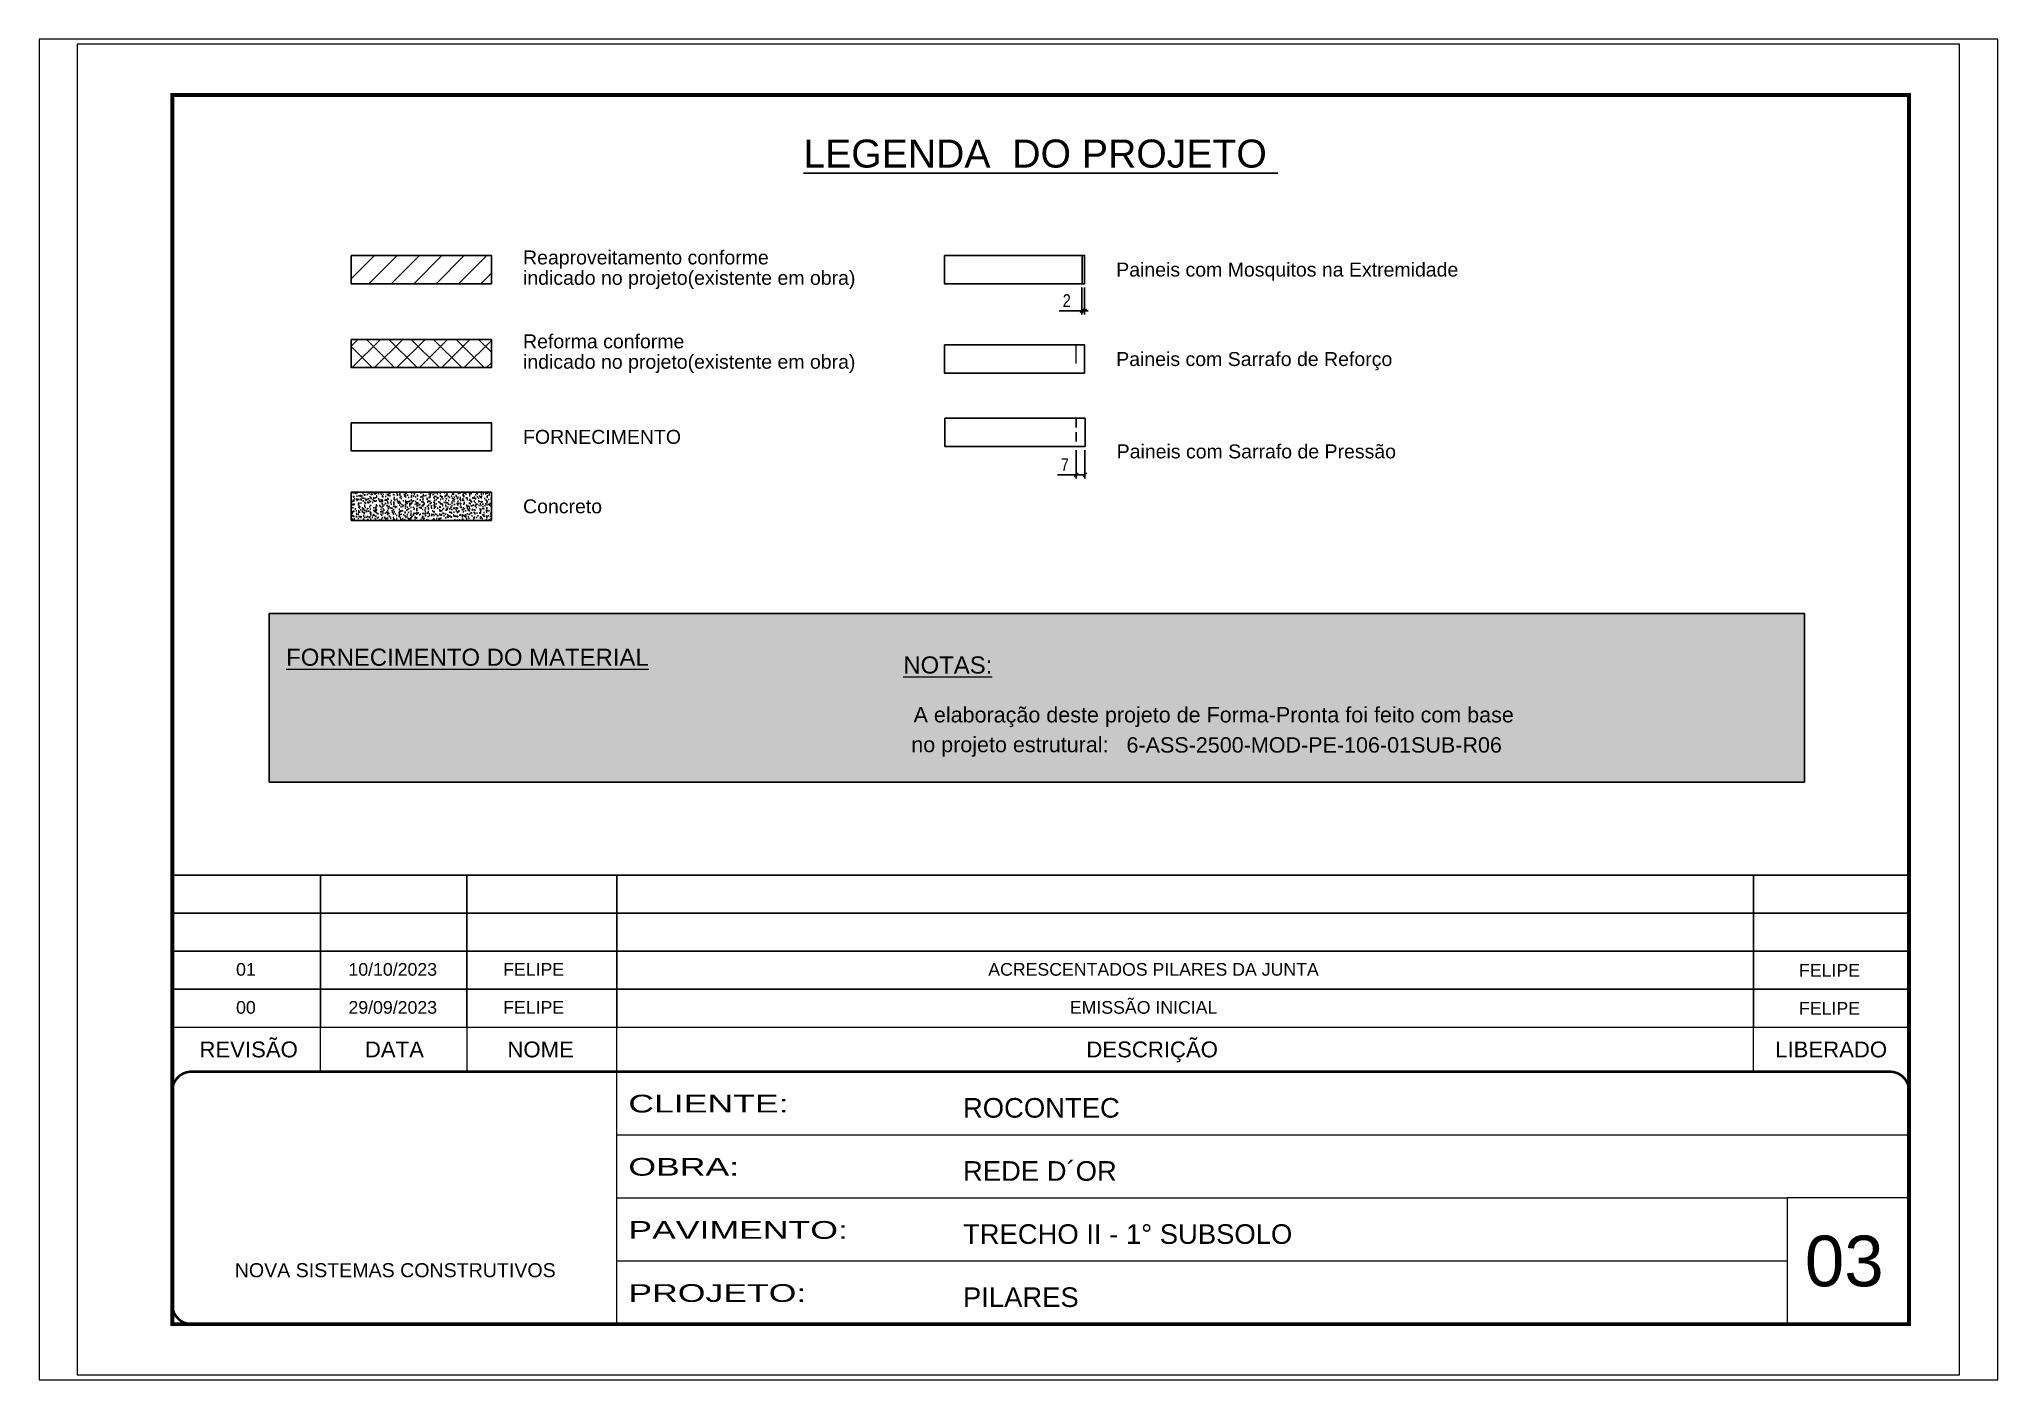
# Paper-space layout '01 (3)' of a CAD drawing. Extents: x -14 to 272, y 0 to 196.
# The model-space entities are those that its viewports show. They can reach past a viewport. Long polylines and large blocks are cut down to what shows.
import ezdxf
from ezdxf.enums import TextEntityAlignment as Align

# ---------------------------------------------------------------- set-up
doc = ezdxf.new("R2010")
doc.units = 0
for name, pattern in [('CONTINUO', [0]), ('DASHED', [0.75, 0.5, -0.25]), ('HIDDEN', [0.375, 0.25, -0.125])]:
    doc.linetypes.add(name, pattern=pattern)
for name, color, linetype, lineweight in [('CARIMBO', 255, 'Continuous', 9), ('Folhas', 255, 'Continuous', 9), ('Hachura', 251, 'Continuous', 9), ('SARRAFO DE PRESSAO', 251, 'DASHED', 9)]:
    doc.layers.add(name, color=color, linetype=linetype, lineweight=lineweight)
for name, color, linetype in [('COTA', 241, 'Continuous'), ('cotas', 4, 'Continuous'), ('Painéis', 200, 'Continuous'), ('SARR_2.2x7', 40, 'Continuous')]:
    doc.layers.add(name, color=color, linetype=linetype)
doc.layers.add('Demarcação 2', color=254, linetype='Continuous', lineweight=9, true_color=0xe0e0e0)
doc.styles.add('ARIAL', font='arial.ttf')
doc.styles.add('COTA TECNICA-50', font='techl___.ttf', dxfattribs={"height": 10})
doc.styles.add('Tecnologia', font='')
doc.styles.get('Tecnologia').set_extended_font_data('Forgotten Futurist')
doc.dimstyles.new('COTA PAINEL-50', dxfattribs={"dimtxt": 10, "dimasz": 3, "dimexe": 3, "dimexo": 3, "dimgap": 3, "dimtad": 1, "dimdec": 1, "dimzin": 12, "dimdsep": 46, "dimtxsty": 'COTA TECNICA-50', "dimblk1": 'OBLIQUE', "dimblk2": 'OBLIQUE', "dimsah": 1, "dimcen": 0.9, "dimclrd": 4, "dimclre": 4, "dimclrt": 240, "dimadec": 1, "dimazin": 3, "dimtfac": 1, "dimtdec": 1, "dimtmove": 0, "dimatfit": 3, "dimfxl": 1, "dimtolj": 1, "dimtzin": 12, "dimarcsym": 0})

# ---------------------------------------------------------------- blocks, each defined once
blk = doc.blocks.new('_Oblique')
at = {"color": 0, "linetype": 'ByBlock', "lineweight": -2}
blk.add_line((-0.5, -0.5), (0.5, 0.5), dxfattribs=at)
blk = doc.blocks.new('*D361')
at = {"layer": 'cotas', "color": 4, "lineweight": -2, "transparency": 16777216}
for p, q in [((5921.3, 2047.9), (5921.3, 2026.5)), ((5923.3, 2047.9), (5923.3, 2026.5)), ((5921.3, 2029.5), (5903.2, 2029.5)), ((5923.3, 2029.5), (5921.3, 2029.5)), ((5923.3, 2029.5), (5926.3, 2029.5))]:
    blk.add_line(p, q, dxfattribs=at)
at = {"layer": 'Defpoints', "color": 0, "transparency": 16777216}
for p in [(5921.3, 2050.9), (5923.3, 2050.9), (5921.3, 2029.5)]:
    blk.add_point(p, dxfattribs=at)
at = {"layer": 'cotas', "color": 4, "lineweight": -2, "transparency": 16777216, "xscale": 3, "yscale": 3, "zscale": 3}
blk.add_blockref('_Oblique', (5921.3, 2029.5), dxfattribs=at)
at = {"layer": 'cotas', "color": 4, "lineweight": -2, "transparency": 16777216, "xscale": 3, "yscale": 3, "zscale": 3, "rotation": 180}
blk.add_blockref('_Oblique', (5923.3, 2029.5), dxfattribs=at)
at = {"layer": 'cotas', "color": 240, "transparency": 16777216, "insert": (5909.3, 2037.5), "char_height": 10, "attachment_point": 5, "style": 'COTA TECNICA-50'}
blk.add_mtext('\\A1;2', dxfattribs=at)
blk = doc.blocks.new('*D362')
at = {"layer": 'cotas', "color": 4, "lineweight": -2, "transparency": 16777216}
for p, q in [((5916.7, 1919.4), (5916.7, 1897)), ((5923.7, 1919.4), (5923.7, 1897)), ((5916.7, 1900), (5902, 1900)), ((5923.7, 1900), (5916.7, 1900))]:
    blk.add_line(p, q, dxfattribs=at)
at = {"layer": 'Defpoints', "color": 0, "transparency": 16777216}
for p in [(5916.7, 1922.4), (5923.7, 1922.4), (5916.7, 1900)]:
    blk.add_point(p, dxfattribs=at)
at = {"layer": 'cotas', "color": 4, "lineweight": -2, "transparency": 16777216, "xscale": 3, "yscale": 3, "zscale": 3, "rotation": 180}
blk.add_blockref('_Oblique', (5916.7, 1900), dxfattribs=at)
at = {"layer": 'cotas', "color": 4, "lineweight": -2, "transparency": 16777216, "xscale": 3, "yscale": 3, "zscale": 3}
blk.add_blockref('_Oblique', (5923.7, 1900), dxfattribs=at)
at = {"layer": 'cotas', "color": 240, "transparency": 16777216, "insert": (5907.8, 1908), "char_height": 10, "attachment_point": 5, "style": 'COTA TECNICA-50'}
blk.add_mtext('\\A1;7', dxfattribs=at)
blk = doc.blocks.new('9999999999')
at = {"color": 30, "linetype": 'CONTINUO'}
for p, q in [((98564.6, 34230.2), (98564.6, 34429.4)), ((98564.6, 34379.6), (99584, 34379.6)), ((98564.6, 34329.8), (99488, 34329.8)), ((99584, 34329.8), (99488, 34329.8)), ((99488, 34329.8), (99488, 34230.2)), ((98564.6, 34280), (99488, 34280))]:
    blk.add_line(p, q, dxfattribs=at)
at = {"color": 30, "linetype": 'CONTINUO', "const_width": 2}
blk.add_lwpolyline([(99584, 34230.2), (99584, 34414.4, 0.414214), (99569, 34429.4), (98229, 34429.4, 0.414214), (98214, 34414.4), (98214, 34245.2, 0.414214), (98229, 34230.2), (99584, 34230.2)], format="xyb", dxfattribs=at)
at = {"layer": 'Folhas'}
blk.add_lwpolyline([(98139, 34190.2), (99624, 34190.2), (99624, 35240.2), (98139, 35240.2)], close=True, dxfattribs=at)
at = {"layer": 'Folhas', "color": 30, "const_width": 3}
blk.add_lwpolyline([(98214, 34230.2), (99584, 34230.2), (99584, 35200.2), (98214, 35200.2)], close=True, dxfattribs=at)
at = {"color": 7, "linetype": 'Continuous', "ltscale": 5, "style": 'ARIAL'}
for s, height, p in [('ROCONTEC', 15.48, (98837.7, 34393.1)), ('REDE D´OR', 15.48, (98837.7, 34343.3)), ('TRECHO II - 1° SUBSOLO', 15.483, (98837.7, 34293.5)), ('NOVA SISTEMAS CONSTRUTIVOS', 11.059, (98263.2, 34267.2)), ('PILARES', 15.48, (98837.7, 34243.7))]:
    blk.add_text(s, height=height, dxfattribs=at).set_placement(p)
at = {"layer": 'Folhas', "color": 7, "style": 'Tecnologia', "width": 1.5}
for s, p in [('CLIENTE:', (98573.7, 34397.2)), ('OBRA:', (98573.7, 34347.3)), ('PAVIMENTO:', (98573.7, 34297.5)), ('PROJETO:', (98573.7, 34247.7))]:
    blk.add_text(s, height=14, dxfattribs=at).set_placement(p)

msp = doc.modelspace()

# ---------------------------------------------------------------- hatches: boundary and pattern name
at = {"layer": 'COTA', "linetype": 'ByBlock'}
h = msp.add_hatch(dxfattribs=at)
h.set_pattern_fill('AR-CONC', color=256, scale=0.9, style=0)
h.set_pattern_definition([(50, (-93010.2714, -33000.4053), (6.45534164, -0.56476921), [0.675, -7.425]), (355, (-93010.2714, -33000.4053), (-1.248762, 6.7697292), [0.54, -5.94]), (100.4514445, (-93009.7335, -33000.4524), (5.20657962, 6.20495992), [0.57366173, -6.310279]), (46.1842, (-93010.2714, -32998.605), (9.605172, -1.4896735), [1.0125, -11.1375]), (96.635635, (-93009.471, -32998.7295), (8.4119575, 8.7670674), [0.8604931, -9.4654238]), (351.184164, (-93010.271, -32998.605), (8.4119575, 8.7670674), [0.81, -8.91]), (21, (-93009.3714, -32999.0553), (5.37216347, -3.62357002), [0.675, -7.425]), (326, (-93009.3714, -32999.0553), (2.189838, 6.5263504), [0.54, -5.94]), (71.451445, (-93008.924, -32999.357), (7.5620014, 2.90278038), [0.5736617, -6.310279]), (37.5, (-93010.2714, -33000.4053), (0.1094387, 2.996044684), [0, -5.868, 0, -6.03, 0, -5.9625]), (7.5, (-93010.2714, -33000.4053), (2.36762584, 3.54970541), [0, -3.438, 0, -5.733, 0, -2.2725]), (327.5, (-93012.2784, -33000.4053), (4.804401926, -0.202993846), [0, -2.25, 0, -7.02, 0, -9.315]), (317.5, (-93013.1784, -33000.4053), (5.24867552, 0.90094484), [0, -2.925, 0, -4.662, 0, -6.615])])
h.paths.add_polyline_path([(5455.37, 1864.03), (5455.37, 1886.28), (5344.81, 1886.28), (5344.81, 1864.03)])
at = {"layer": 'Demarcação 2'}
h = msp.add_hatch(color=8, dxfattribs=at)
h.set_gradient(color1=(112, 112, 112), one_color=1, tint=1, name='SPHERICAL')
h.paths.add_polyline_path([(5280.05, 1790.56), (6491.31, 1790.56), (6491.31, 1657.54), (5280.05, 1657.54)])
at = {"layer": 'Hachura', "linetype": 'ByBlock'}
h = msp.add_hatch(dxfattribs=at)
h.set_pattern_fill('ANSI31', color=256, scale=100)
h.set_pattern_definition([(45, (-111805.322, -33000.405), (-8.8388348, 8.8388348), [])])
h.paths.add_polyline_path([(5455.37, 2073.12), (5344.81, 2073.12), (5344.81, 2050.87), (5455.37, 2050.87)])
h = msp.add_hatch(dxfattribs=at)
h.set_pattern_fill('ANSI37', color=256, scale=100)
h.set_pattern_definition([(45, (-111805.322, -33000.405), (-8.8388348, 8.8388348), []), (135, (-111805.322, -33000.405), (-8.8388348, -8.8388348), [])])
h.paths.add_polyline_path([(5455.37, 2006.89), (5344.81, 2006.89), (5344.81, 1984.64), (5455.37, 1984.64)])

# ---------------------------------------------------------------- linework, layer by layer
at = {"color": 30}
for p, q in [((5203.71, 1584.04), (6573.71, 1584.04)), ((5320.47, 1464.04), (5320.47, 1584.04)), ((5436.13, 1464.04), (5436.13, 1584.04)), ((5554.29, 1464.04), (5554.29, 1584.04)), ((6451.05, 1464.04), (6451.05, 1584.04)), ((5203.71, 1554.04), (6573.71, 1554.04)), ((5203.71, 1524.04), (6573.71, 1524.04)), ((5203.71, 1494.04), (6573.71, 1494.04))]:
    msp.add_line(p, q, dxfattribs=at)
msp.add_lwpolyline([(5280.05, 1790.56), (6491.31, 1790.56), (6491.31, 1657.54), (5280.05, 1657.54)], close=True, dxfattribs=at)
at = {"color": 30, "const_width": 1}
for points in [[(5203.71, 1464.04), (6573.71, 1464.04)], [(5320.47, 1464.04), (5320.47, 1429.04)], [(5436.13, 1464.04), (5436.13, 1429.04)], [(5554.29, 1464.04), (5554.29, 1429.04)], [(6451.05, 1464.04), (6451.05, 1429.04)]]:
    msp.add_lwpolyline(points, dxfattribs=at)
at = {"layer": 'COTA', "linetype": 'ByBlock'}
msp.add_lwpolyline([(5344.81, 1886.28), (5455.37, 1886.28), (5455.37, 1864.03), (5344.81, 1864.03)], close=True, dxfattribs=at)
at = {"layer": 'Painéis'}
msp.add_line((5921.34, 2073.12), (5921.34, 2050.87), dxfattribs=at)
for points in [[(5344.81, 2073.12), (5455.37, 2073.12), (5455.37, 2050.87), (5344.81, 2050.87)], [(5812.78, 2073.12), (5923.34, 2073.12), (5923.34, 2050.87), (5812.78, 2050.87)], [(5344.81, 2006.89), (5455.37, 2006.89), (5455.37, 1984.64), (5344.81, 1984.64)], [(5812.78, 2002.52), (5923.34, 2002.52), (5923.34, 1980.27), (5812.78, 1980.27)], [(5344.81, 1941.08), (5455.37, 1941.08), (5455.37, 1918.83), (5344.81, 1918.83)], [(5813.14, 1944.69), (5923.71, 1944.69), (5923.71, 1922.44), (5813.14, 1922.44)]]:
    msp.add_lwpolyline(points, close=True, dxfattribs=at)
at = {"layer": 'SARR_2.2x7', "linetype": 'HIDDEN'}
msp.add_line((5916.71, 1944.69), (5916.71, 1922.44), dxfattribs=at)
at = {"layer": 'SARRAFO DE PRESSAO'}
for p, q in [((5916.34, 2002.52), (5919.84, 2002.52)), ((5916.34, 2002.52), (5916.34, 1980.27)), ((5923.34, 2002.52), (5919.84, 2002.52)), ((5923.34, 2002.52), (5923.34, 1980.27)), ((5916.34, 1980.27), (5919.84, 1980.27)), ((5923.34, 1980.27), (5919.84, 1980.27))]:
    msp.add_line(p, q, dxfattribs=at)

# ---------------------------------------------------------------- block references
at = {"layer": 'SARRAFO DE PRESSAO', "color": 6, "linetype": 'ByBlock'}
msp.add_blockref('9999999999', (-93010.27, -33000.41), dxfattribs=at)

# ---------------------------------------------------------------- texts
at = {"color": 0, "linetype": 'Continuous', "ltscale": 5, "style": 'ARIAL'}
msp.add_text('%%ULEGENDA  DO PROJETO ', height=22.1184, dxfattribs=at).set_placement((5888.62, 2142.48), align=Align.CENTER)
at = {"style": 'ARIAL'}
for s, p in [('REVISÃO', (5263.89, 1446.54)), ('DATA', (5378.87, 1446.54)), ('NOME', (5494.22, 1446.54)), ('DESCRIÇÃO', (5976.67, 1446.54)), ('LIBERADO', (6512.35, 1446.54))]:
    msp.add_text(s, height=12.5, dxfattribs=at).set_placement(p, align=Align.MIDDLE_CENTER)
at = {"layer": 'CARIMBO', "style": 'ARIAL'}
for s, p in [('Reaproveitamento conforme ', (5480.37, 2071.57)), ('indicado no projeto(existente em obra)', (5480.37, 2055.48)), ('Paineis com Mosquitos na Extremidade', (5948.34, 2062)), ('Reforma conforme ', (5480.37, 2005.34)), ('indicado no projeto(existente em obra)', (5480.37, 1989.25)), ('Paineis com Sarrafo de Reforço', (5948.34, 1991.39)), ('FORNECIMENTO', (5480.37, 1929.96)), ('Paineis com Sarrafo de Pressão', (5948.71, 1918.5)), ('Concreto', (5480.37, 1875.15))]:
    msp.add_text(s, height=11, dxfattribs=at).set_placement(p, align=Align.MIDDLE_LEFT)
at = {"layer": 'CARIMBO', "color": 5, "style": 'ARIAL'}
for s, height, p in [('%%UFORNECIMENTO DO MATERIAL', 13.5, (5293.48, 1749.34)), ('%%UNOTAS:', 13.5, (5780.38, 1743.22)), ('  A elaboração deste projeto de Forma-Pronta foi feito com base', 12.15, (5779.02, 1704.61)), ('  no projeto estrutural:', 12.15, (5777.2, 1681.13))]:
    msp.add_text(s, height=height, dxfattribs=at).set_placement(p)
at = {"layer": 'CARIMBO', "color": 1, "style": 'ARIAL'}
msp.add_text('6-ASS-2500-MOD-PE-106-01SUB-R06', height=12.15, dxfattribs=at).set_placement((5956.43, 1680.8))
at = {"layer": 'CARIMBO', "style": 'ARIAL'}
for s, p in [('01', (5253.97, 1504.73)), ('10/10/2023', (5342.62, 1504.73)), ('FELIPE', (5464.66, 1504.73)), ('ACRESCENTADOS PILARES DA JUNTA', (5847.35, 1504.73)), ('00', (5253.97, 1474.73)), ('29/09/2023', (5342.62, 1474.73)), ('FELIPE', (5464.66, 1474.73)), ('EMISSÃO INICIAL', (5911.71, 1474.73))]:
    msp.add_text(s, height=10, dxfattribs=at).set_placement(p)
at = {"layer": 'CARIMBO', "color": 7, "style": 'ARIAL'}
msp.add_text('03', height=40, dxfattribs=at).set_placement((6491.62, 1259.6))
at = {"layer": 'CARIMBO', "style": 'ARIAL'}
for p in [(6511.06, 1509.04), (6511.06, 1479.04)]:
    msp.add_attdef('FELIPE', text='', height=10, dxfattribs=at).set_placement(p, align=Align.MIDDLE_CENTER)

# ---------------------------------------------------------------- dimensions: what is measured, and where the dimension line sits
at = {"layer": 'cotas'}
for base, p1, p2, picture, middle in [((5921.34, 2029.45), (5923.34, 2050.87), (5921.34, 2050.87), '*D361', (5909.29, 2037.45)), ((5916.71, 1899.96), (5923.71, 1922.44), (5916.71, 1922.44), '*D362', (5907.84, 1908.03))]:
    dim = msp.add_linear_dim(base=base, p1=p1, p2=p2, dimstyle='COTA PAINEL-50', dxfattribs=at)
    dim.commit()
    dim.dimension.update_dxf_attribs({"geometry": picture, "text_midpoint": middle})

psp = doc.layouts.new('01 (3)')

# ---------------------------------------------------------------- viewports
at = {"layer": 'Defpoints'}
psp.add_viewport(center=(128.91, 98.3), size=(285.8, 195.6935), view_center_point=(5871.25, 1714.81), view_height=1058.0373, dxfattribs=at)

doc.saveas('drawing.dxf')
